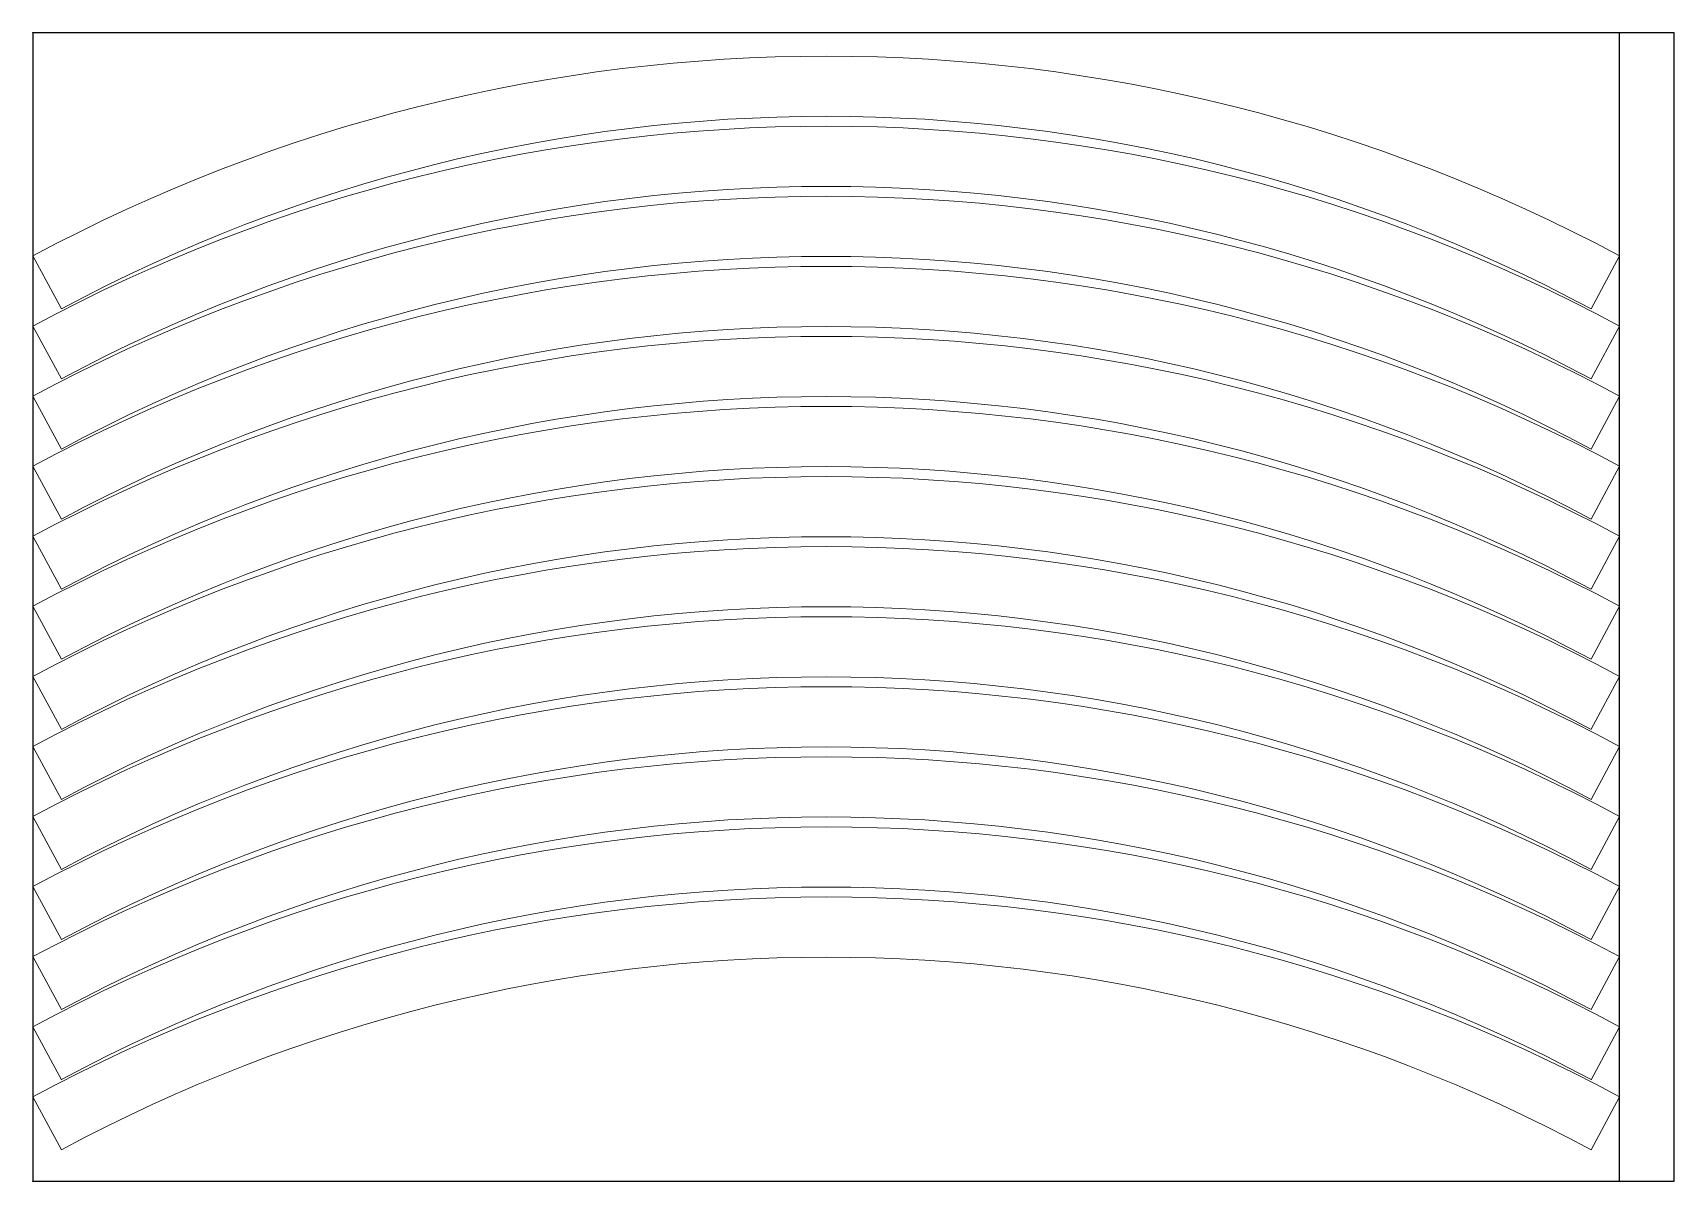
# Model space of a CAD drawing. Header units: millimetres. Extents: x 0 to 300, y 0 to 210.
import ezdxf

# ---------------------------------------------------------------- set-up
doc = ezdxf.new("R2010")
doc.units = ezdxf.units.MM
doc.layers.get('0').update_dxf_attribs({"lineweight": 0, "true_color": 0xffffff})
doc.layers.add('PositionPoint', color=2, linetype='Continuous', lineweight=0, true_color=0xffff00)
doc.layers.add('Sheet', color=1, linetype='Continuous', lineweight=25, true_color=0xff0000)

msp = doc.modelspace()

# ---------------------------------------------------------------- linework, layer by layer
for p, q in [((0.03, 169.2), (5.24, 159.51)), ((284.82, 159.51), (290.03, 169.2)), ((0.03, 156.38), (5.24, 146.7)), ((284.82, 146.7), (290.03, 156.38)), ((0.03, 143.57), (5.24, 133.88)), ((284.82, 133.88), (290.03, 143.57)), ((0.03, 130.76), (5.24, 121.07)), ((284.82, 121.07), (290.03, 130.76)), ((0.03, 117.94), (5.24, 108.26)), ((284.82, 108.26), (290.03, 117.94)), ((0.03, 105.13), (5.24, 95.44)), ((284.82, 95.44), (290.03, 105.13)), ((0.03, 92.32), (5.24, 82.63)), ((284.82, 82.63), (290.03, 92.32)), ((0.03, 79.5), (5.24, 69.82)), ((284.82, 69.82), (290.03, 79.5)), ((0.03, 66.69), (5.24, 57)), ((284.82, 57), (290.03, 66.69)), ((0.03, 53.88), (5.24, 44.19)), ((284.82, 44.19), (290.03, 53.88)), ((0.03, 41.06), (5.24, 31.38)), ((284.82, 31.38), (290.03, 41.06)), ((0.03, 28.25), (5.24, 18.56)), ((284.82, 18.56), (290.03, 28.25)), ((0.03, 15.44), (5.24, 5.75)), ((284.82, 5.75), (290.03, 15.44))]:
    msp.add_line(p, q)
for centre, radius in [((145.03, -100.27), 306), ((145.03, -113.08), 306), ((145.03, -100.27), 295), ((145.03, -125.89), 306), ((145.03, -113.08), 295), ((145.03, -125.89), 295), ((145.03, -138.71), 306), ((145.03, -138.71), 295), ((145.03, -151.52), 306), ((145.03, -164.33), 306), ((145.03, -151.52), 295), ((145.03, -164.33), 295), ((145.03, -177.15), 306), ((145.03, -177.15), 295), ((145.03, -189.96), 306), ((145.03, -189.96), 295), ((145.03, -202.77), 306), ((145.03, -215.59), 306), ((145.03, -202.77), 295), ((145.03, -215.59), 295), ((145.03, -228.4), 306), ((145.03, -228.4), 295), ((145.03, -241.21), 306), ((145.03, -254.03), 306), ((145.03, -241.21), 295), ((145.03, -254.03), 295)]:
    msp.add_arc(centre, radius, 61.7151, 118.2849)
for p in [(0.03, 169.2), (0.03, 156.38), (0.03, 143.57), (0.03, 130.76), (0.03, 117.94), (0.03, 105.13), (0.03, 92.32), (0.03, 79.5), (0.03, 66.69), (0.03, 53.88), (0.03, 41.06), (0.03, 28.25)]:
    msp.add_point(p)
at = {"layer": 'PositionPoint'}
for p in [(0, 210), (290, 210), (0, 0), (290, 0)]:
    msp.add_point(p, dxfattribs=at)
at = {"layer": 'Sheet'}
for p, q in [((300, 210), (0, 210)), ((0, 210), (0, 0)), ((290, 0), (290, 210)), ((300, 0), (300, 210)), ((0, 0), (300, 0))]:
    msp.add_line(p, q, dxfattribs=at)

doc.saveas('drawing.dxf')
